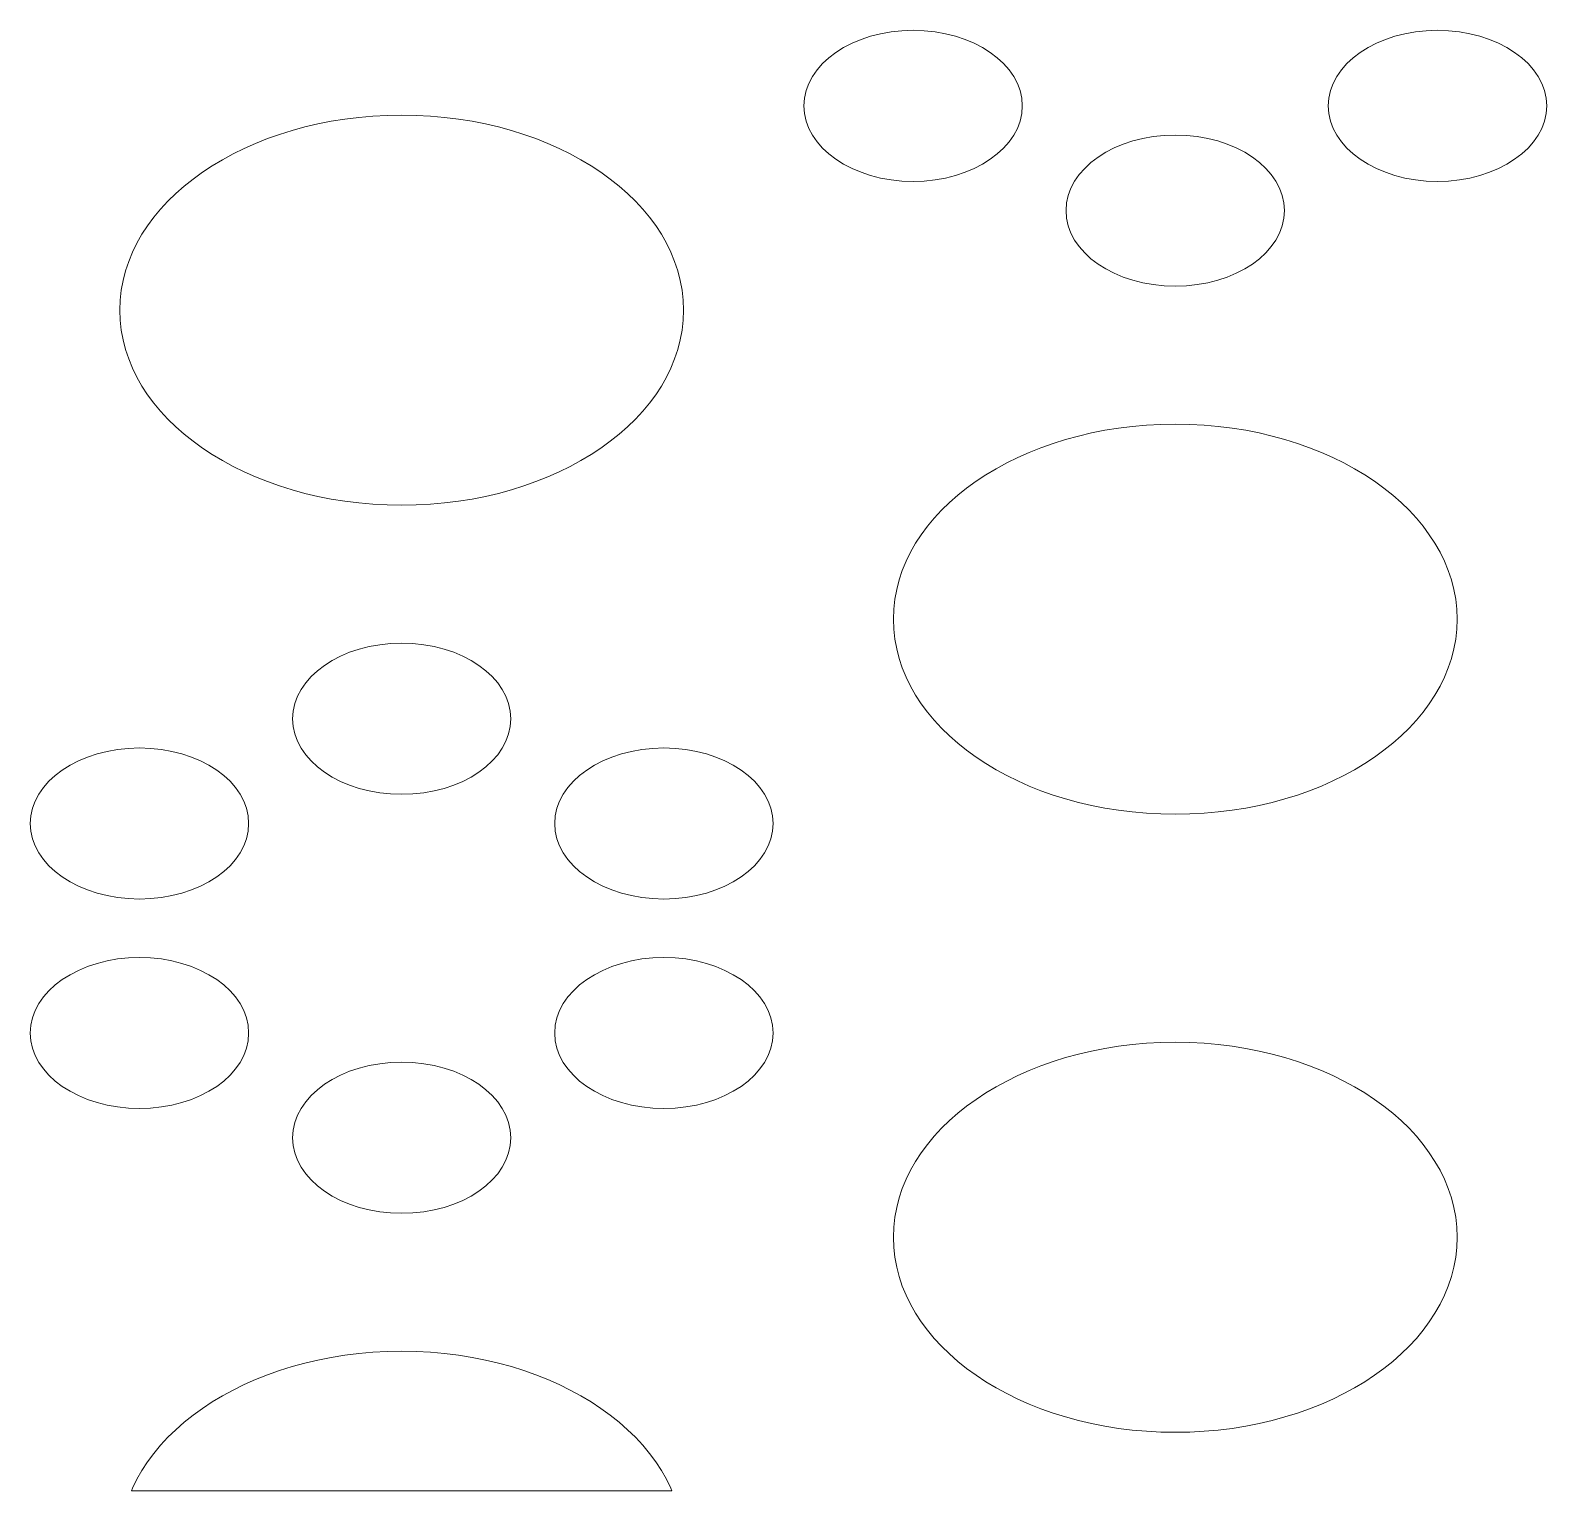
# Model space of a CAD drawing. Header units: millimetres. Extents: x -1200 to 1200, y -590 to 590.
# Drawn here: x -506.5 to -7.4, y -590 to -109.1 of the extents above; entities that cross this region are included whole.
import ezdxf

# ---------------------------------------------------------------- set-up
doc = ezdxf.new("R2010")
doc.units = ezdxf.units.MM
doc.header["$MEASUREMENT"] = 0
doc.layers.add('Layer 1', color=7, linetype='Continuous')

msp = doc.modelspace()

# ---------------------------------------------------------------- linework, layer by layer
at = {"layer": 'Layer 1', "color": 250, "lineweight": 20}
for points, knots in [([(-251.891, -133.9653), (-251.891, -120.2296), (-235.795, -109.0802), (-215.9602, -109.0802), (-196.1178, -109.0802), (-180.0218, -120.2296), (-180.0218, -133.9653), (-180.0218, -147.7008), (-196.1178, -158.8452), (-215.9602, -158.8452), (-235.795, -158.8452), (-251.891, -147.7008), (-251.891, -133.9653)], [0, 0, 0, 0, 0.25, 0.25, 0.25, 0.5, 0.5, 0.5, 0.75, 0.75, 0.75, 1, 1, 1, 1]), ([(-79.2854, -133.9653), (-79.2854, -120.2296), (-63.1893, -109.0802), (-43.3546, -109.0802), (-23.5122, -109.0802), (-7.4008, -120.2296), (-7.4008, -133.9653), (-7.4008, -147.7008), (-23.5122, -158.8452), (-43.3546, -158.8452), (-63.1893, -158.8452), (-79.2854, -147.7008), (-79.2854, -133.9653)], [0, 0, 0, 0, 0.25, 0.25, 0.25, 0.5, 0.5, 0.5, 0.75, 0.75, 0.75, 1, 1, 1, 1]), ([(-477.0828, -201.2391), (-477.0828, -201.2391), (-476.9449, -197.9304), (-476.9449, -197.9304), (-476.9449, -197.9304), (-476.5848, -194.6681), (-476.5848, -194.6681), (-476.5848, -194.6681), (-475.9949, -191.4523), (-475.9949, -191.4523), (-475.9949, -191.4523), (-475.1982, -188.2933), (-475.1982, -188.2933), (-475.1982, -188.2933), (-474.1333, -185.191), (-474.1333, -185.191), (-474.1333, -185.191), (-472.8998, -182.1404), (-472.8998, -182.1404), (-472.8998, -182.1404), (-471.4365, -179.162), (-471.4365, -179.162), (-471.4365, -179.162), (-469.7817, -176.2559), (-469.7817, -176.2559), (-469.7817, -176.2559), (-467.9277, -173.417), (-467.9277, -173.417), (-467.9277, -173.417), (-465.8745, -170.6347), (-465.8745, -170.6347), (-465.8745, -170.6347), (-463.6451, -167.9454), (-463.6451, -167.9454), (-463.6451, -167.9454), (-461.2319, -165.3439), (-461.2319, -165.3439), (-461.2319, -165.3439), (-458.6424, -162.8249), (-458.6424, -162.8249), (-458.6424, -162.8249), (-455.8921, -160.3937), (-455.8921, -160.3937), (-455.8921, -160.3937), (-452.9656, -158.0657), (-452.9656, -158.0657), (-452.9656, -158.0657), (-449.8934, -155.8358), (-449.8934, -155.8358), (-449.8934, -155.8358), (-446.6681, -153.6988), (-446.6681, -153.6988), (-446.6681, -153.6988), (-443.2971, -151.6857), (-443.2971, -151.6857), (-443.2971, -151.6857), (-439.7959, -149.7707), (-439.7959, -149.7707), (-439.7959, -149.7707), (-436.1493, -147.9847), (-436.1493, -147.9847), (-436.1493, -147.9847), (-432.3953, -146.3123), (-432.3953, -146.3123), (-432.3953, -146.3123), (-428.5034, -144.7637), (-428.5034, -144.7637), (-428.5034, -144.7637), (-424.4967, -143.3494), (-424.4967, -143.3494), (-424.4967, -143.3494), (-420.398, -142.059), (-420.398, -142.059), (-420.398, -142.059), (-416.1997, -140.9131), (-416.1997, -140.9131), (-416.1997, -140.9131), (-411.8787, -139.9065), (-411.8787, -139.9065), (-411.8787, -139.9065), (-407.4889, -139.0393), (-407.4889, -139.0393), (-407.4889, -139.0393), (-402.9995, -138.327), (-402.9995, -138.327), (-402.9995, -138.327), (-398.4412, -137.7592), (-398.4412, -137.7592), (-398.4412, -137.7592), (-393.7984, -137.3514), (-393.7984, -137.3514), (-393.7984, -137.3514), (-389.0792, -137.0933), (-389.0792, -137.0933), (-389.0792, -137.0933), (-384.2909, -137.0107), (-384.2909, -137.0107), (-384.2909, -137.0107), (-379.5104, -137.0933), (-379.5104, -137.0933), (-379.5104, -137.0933), (-374.7988, -137.3514), (-374.7988, -137.3514), (-374.7988, -137.3514), (-370.1485, -137.7592), (-370.1485, -137.7592), (-370.1485, -137.7592), (-365.5902, -138.327), (-365.5902, -138.327), (-365.5902, -138.327), (-361.1007, -139.0393), (-361.1007, -139.0393), (-361.1007, -139.0393), (-356.7032, -139.9065), (-356.7032, -139.9065), (-356.7032, -139.9065), (-352.3899, -140.9131), (-352.3899, -140.9131), (-352.3899, -140.9131), (-348.1916, -142.059), (-348.1916, -142.059), (-348.1916, -142.059), (-344.0853, -143.3494), (-344.0853, -143.3494), (-344.0853, -143.3494), (-340.0862, -144.7637), (-340.0862, -144.7637), (-340.0862, -144.7637), (-336.1943, -146.3123), (-336.1943, -146.3123), (-336.1943, -146.3123), (-332.425, -147.9847), (-332.425, -147.9847), (-332.425, -147.9847), (-328.7936, -149.7707), (-328.7936, -149.7707), (-328.7936, -149.7707), (-325.2848, -151.6857), (-325.2848, -151.6857), (-325.2848, -151.6857), (-321.914, -153.6988), (-321.914, -153.6988), (-321.914, -153.6988), (-318.7039, -155.8358), (-318.7039, -155.8358), (-318.7039, -155.8358), (-315.6165, -158.0657), (-315.6165, -158.0657), (-315.6165, -158.0657), (-312.7129, -160.3937), (-312.7129, -160.3937), (-312.7129, -160.3937), (-309.9471, -162.8249), (-309.9471, -162.8249), (-309.9471, -162.8249), (-307.35, -165.3439), (-307.35, -165.3439), (-307.35, -165.3439), (-304.9445, -167.9454), (-304.9445, -167.9454), (-304.9445, -167.9454), (-302.7151, -170.6347), (-302.7151, -170.6347), (-302.7151, -170.6347), (-300.6619, -173.4066), (-300.6619, -173.4066), (-300.6619, -173.4066), (-298.8003, -176.2559), (-298.8003, -176.2559), (-298.8003, -176.2559), (-297.1531, -179.162), (-297.1531, -179.162), (-297.1531, -179.162), (-295.6899, -182.1404), (-295.6899, -182.1404), (-295.6899, -182.1404), (-294.4411, -185.191), (-294.4411, -185.191), (-294.4411, -185.191), (-293.4068, -188.2933), (-293.4068, -188.2933), (-293.4068, -188.2933), (-292.5793, -191.4523), (-292.5793, -191.4523), (-292.5793, -191.4523), (-291.9971, -194.6681), (-291.9971, -194.6681), (-291.9971, -194.6681), (-291.6447, -197.9304), (-291.6447, -197.9304), (-291.6447, -197.9304), (-291.5068, -201.2391), (-291.5068, -201.2391), (-291.5068, -201.2391), (-291.6447, -204.5581), (-291.6447, -204.5581), (-291.6447, -204.5581), (-291.9971, -207.8204), (-291.9971, -207.8204), (-291.9971, -207.8204), (-292.5793, -211.0362), (-292.5793, -211.0362), (-292.5793, -211.0362), (-293.4068, -214.2056), (-293.4068, -214.2056), (-293.4068, -214.2056), (-294.4411, -217.2975), (-294.4411, -217.2975), (-294.4411, -217.2975), (-295.6899, -220.3378), (-295.6899, -220.3378), (-295.6899, -220.3378), (-297.1531, -223.3213), (-297.1531, -223.3213), (-297.1531, -223.3213), (-298.8003, -226.2326), (-298.8003, -226.2326), (-298.8003, -226.2326), (-300.6619, -229.0819), (-300.6619, -229.0819), (-300.6619, -229.0819), (-302.7151, -231.8435), (-302.7151, -231.8435), (-302.7151, -231.8435), (-304.9445, -234.5431), (-304.9445, -234.5431), (-304.9445, -234.5431), (-307.35, -237.1446), (-307.35, -237.1446), (-307.35, -237.1446), (-309.9471, -239.6688), (-309.9471, -239.6688), (-309.9471, -239.6688), (-312.7129, -242.0897), (-312.7129, -242.0897), (-312.7129, -242.0897), (-315.6165, -244.4228), (-315.6165, -244.4228), (-315.6165, -244.4228), (-318.7039, -246.6527), (-318.7039, -246.6527), (-318.7039, -246.6527), (-321.914, -248.7897), (-321.914, -248.7897), (-321.914, -248.7897), (-325.2848, -250.8028), (-325.2848, -250.8028), (-325.2848, -250.8028), (-328.7936, -252.7178), (-328.7936, -252.7178), (-328.7936, -252.7178), (-332.425, -254.5038), (-332.425, -254.5038), (-332.425, -254.5038), (-336.1943, -256.1763), (-336.1943, -256.1763), (-336.1943, -256.1763), (-340.0862, -257.7197), (-340.0862, -257.7197), (-340.0862, -257.7197), (-344.0853, -259.1443), (-344.0853, -259.1443), (-344.0853, -259.1443), (-348.1916, -260.4192), (-348.1916, -260.4192), (-348.1916, -260.4192), (-352.3899, -261.5755), (-352.3899, -261.5755), (-352.3899, -261.5755), (-356.7032, -262.5821), (-356.7032, -262.5821), (-356.7032, -262.5821), (-361.1007, -263.4492), (-361.1007, -263.4492), (-361.1007, -263.4492), (-365.5902, -264.1667), (-365.5902, -264.1667), (-365.5902, -264.1667), (-370.1485, -264.7345), (-370.1485, -264.7345), (-370.1485, -264.7345), (-374.7988, -265.1475), (-374.7988, -265.1475), (-374.7988, -265.1475), (-379.5104, -265.3952), (-379.5104, -265.3952), (-379.5104, -265.3952), (-384.2909, -265.4778), (-384.2909, -265.4778), (-384.2909, -265.4778), (-389.0868, -265.3952), (-389.0868, -265.3952), (-389.0868, -265.3952), (-393.7984, -265.1475), (-393.7984, -265.1475), (-393.7984, -265.1475), (-398.4412, -264.7345), (-398.4412, -264.7345), (-398.4412, -264.7345), (-402.9995, -264.1667), (-402.9995, -264.1667), (-402.9995, -264.1667), (-407.4889, -263.4492), (-407.4889, -263.4492), (-407.4889, -263.4492), (-411.8787, -262.5821), (-411.8787, -262.5821), (-411.8787, -262.5821), (-416.1997, -261.5755), (-416.1997, -261.5755), (-416.1997, -261.5755), (-420.398, -260.4192), (-420.398, -260.4192), (-420.398, -260.4192), (-424.4967, -259.1443), (-424.4967, -259.1443), (-424.4967, -259.1443), (-428.5034, -257.7197), (-428.5034, -257.7197), (-428.5034, -257.7197), (-432.3953, -256.1763), (-432.3953, -256.1763), (-432.3953, -256.1763), (-436.1493, -254.5038), (-436.1493, -254.5038), (-436.1493, -254.5038), (-439.7959, -252.7178), (-439.7959, -252.7178), (-439.7959, -252.7178), (-443.2971, -250.8028), (-443.2971, -250.8028), (-443.2971, -250.8028), (-446.6681, -248.7897), (-446.6681, -248.7897), (-446.6681, -248.7897), (-449.8934, -246.6527), (-449.8934, -246.6527), (-449.8934, -246.6527), (-452.9656, -244.4228), (-452.9656, -244.4228), (-452.9656, -244.4228), (-455.8921, -242.0897), (-455.8921, -242.0897), (-455.8921, -242.0897), (-458.6424, -239.6688), (-458.6424, -239.6688), (-458.6424, -239.6688), (-461.2319, -237.1446), (-461.2319, -237.1446), (-461.2319, -237.1446), (-463.6451, -234.5431), (-463.6451, -234.5431), (-463.6451, -234.5431), (-465.8745, -231.8435), (-465.8745, -231.8435), (-465.8745, -231.8435), (-467.9277, -229.0819), (-467.9277, -229.0819), (-467.9277, -229.0819), (-469.7817, -226.2326), (-469.7817, -226.2326), (-469.7817, -226.2326), (-471.4365, -223.3213), (-471.4365, -223.3213), (-471.4365, -223.3213), (-472.8998, -220.3378), (-472.8998, -220.3378), (-472.8998, -220.3378), (-474.1333, -217.2975), (-474.1333, -217.2975), (-474.1333, -217.2975), (-475.1982, -214.2056), (-475.1982, -214.2056), (-475.1982, -214.2056), (-475.9949, -211.0362), (-475.9949, -211.0362), (-475.9949, -211.0362), (-476.5848, -207.8204), (-476.5848, -207.8204), (-476.5848, -207.8204), (-476.9449, -204.5581), (-476.9449, -204.5581), (-476.9449, -204.5581), (-477.0828, -201.2391), (-477.0828, -201.2391)], [0, 0, 0, 0, 0.0078125, 0.0078125, 0.0078125, 0.015625, 0.015625, 0.015625, 0.0234375, 0.0234375, 0.0234375, 0.03125, 0.03125, 0.03125, 0.0390625, 0.0390625, 0.0390625, 0.046875, 0.046875, 0.046875, 0.0546875, 0.0546875, 0.0546875, 0.0625, 0.0625, 0.0625, 0.0703125, 0.0703125, 0.0703125, 0.078125, 0.078125, 0.078125, 0.0859375, 0.0859375, 0.0859375, 0.09375, 0.09375, 0.09375, 0.1015625, 0.1015625, 0.1015625, 0.109375, 0.109375, 0.109375, 0.1171875, 0.1171875, 0.1171875, 0.125, 0.125, 0.125, 0.1328125, 0.1328125, 0.1328125, 0.140625, 0.140625, 0.140625, 0.1484375, 0.1484375, 0.1484375, 0.15625, 0.15625, 0.15625, 0.1640625, 0.1640625, 0.1640625, 0.171875, 0.171875, 0.171875, 0.1796875, 0.1796875, 0.1796875, 0.1875, 0.1875, 0.1875, 0.1953125, 0.1953125, 0.1953125, 0.203125, 0.203125, 0.203125, 0.2109375, 0.2109375, 0.2109375, 0.21875, 0.21875, 0.21875, 0.2265625, 0.2265625, 0.2265625, 0.234375, 0.234375, 0.234375, 0.2421875, 0.2421875, 0.2421875, 0.25, 0.25, 0.25, 0.2578125, 0.2578125, 0.2578125, 0.265625, 0.265625, 0.265625, 0.2734375, 0.2734375, 0.2734375, 0.28125, 0.28125, 0.28125, 0.2890625, 0.2890625, 0.2890625, 0.296875, 0.296875, 0.296875, 0.3046875, 0.3046875, 0.3046875, 0.3125, 0.3125, 0.3125, 0.3203125, 0.3203125, 0.3203125, 0.328125, 0.328125, 0.328125, 0.3359375, 0.3359375, 0.3359375, 0.34375, 0.34375, 0.34375, 0.3515625, 0.3515625, 0.3515625, 0.359375, 0.359375, 0.359375, 0.3671875, 0.3671875, 0.3671875, 0.375, 0.375, 0.375, 0.3828125, 0.3828125, 0.3828125, 0.390625, 0.390625, 0.390625, 0.3984375, 0.3984375, 0.3984375, 0.40625, 0.40625, 0.40625, 0.4140625, 0.4140625, 0.4140625, 0.421875, 0.421875, 0.421875, 0.4296875, 0.4296875, 0.4296875, 0.4375, 0.4375, 0.4375, 0.4453125, 0.4453125, 0.4453125, 0.453125, 0.453125, 0.453125, 0.4609375, 0.4609375, 0.4609375, 0.46875, 0.46875, 0.46875, 0.4765625, 0.4765625, 0.4765625, 0.484375, 0.484375, 0.484375, 0.4921875, 0.4921875, 0.4921875, 0.5, 0.5, 0.5, 0.5078125, 0.5078125, 0.5078125, 0.515625, 0.515625, 0.515625, 0.5234375, 0.5234375, 0.5234375, 0.53125, 0.53125, 0.53125, 0.5390625, 0.5390625, 0.5390625, 0.546875, 0.546875, 0.546875, 0.5546875, 0.5546875, 0.5546875, 0.5625, 0.5625, 0.5625, 0.5703125, 0.5703125, 0.5703125, 0.578125, 0.578125, 0.578125, 0.5859375, 0.5859375, 0.5859375, 0.59375, 0.59375, 0.59375, 0.6015625, 0.6015625, 0.6015625, 0.609375, 0.609375, 0.609375, 0.6171875, 0.6171875, 0.6171875, 0.625, 0.625, 0.625, 0.6328125, 0.6328125, 0.6328125, 0.640625, 0.640625, 0.640625, 0.6484375, 0.6484375, 0.6484375, 0.65625, 0.65625, 0.65625, 0.6640625, 0.6640625, 0.6640625, 0.671875, 0.671875, 0.671875, 0.6796875, 0.6796875, 0.6796875, 0.6875, 0.6875, 0.6875, 0.6953125, 0.6953125, 0.6953125, 0.703125, 0.703125, 0.703125, 0.7109375, 0.7109375, 0.7109375, 0.71875, 0.71875, 0.71875, 0.7265625, 0.7265625, 0.7265625, 0.734375, 0.734375, 0.734375, 0.7421875, 0.7421875, 0.7421875, 0.75, 0.75, 0.75, 0.7578125, 0.7578125, 0.7578125, 0.765625, 0.765625, 0.765625, 0.7734375, 0.7734375, 0.7734375, 0.78125, 0.78125, 0.78125, 0.7890625, 0.7890625, 0.7890625, 0.796875, 0.796875, 0.796875, 0.8046875, 0.8046875, 0.8046875, 0.8125, 0.8125, 0.8125, 0.8203125, 0.8203125, 0.8203125, 0.828125, 0.828125, 0.828125, 0.8359375, 0.8359375, 0.8359375, 0.84375, 0.84375, 0.84375, 0.8515625, 0.8515625, 0.8515625, 0.859375, 0.859375, 0.859375, 0.8671875, 0.8671875, 0.8671875, 0.875, 0.875, 0.875, 0.8828125, 0.8828125, 0.8828125, 0.890625, 0.890625, 0.890625, 0.8984375, 0.8984375, 0.8984375, 0.90625, 0.90625, 0.90625, 0.9140625, 0.9140625, 0.9140625, 0.921875, 0.921875, 0.921875, 0.9296875, 0.9296875, 0.9296875, 0.9375, 0.9375, 0.9375, 0.9453125, 0.9453125, 0.9453125, 0.953125, 0.953125, 0.953125, 0.9609375, 0.9609375, 0.9609375, 0.96875, 0.96875, 0.96875, 0.9765625, 0.9765625, 0.9765625, 0.984375, 0.984375, 0.984375, 0.9921875, 0.9921875, 0.9921875, 1, 1, 1, 1]), ([(-165.6112, -168.4565), (-165.6112, -154.7209), (-149.4998, -143.5765), (-129.6497, -143.5765), (-109.8151, -143.5765), (-93.7113, -154.7209), (-93.7113, -168.4565), (-93.7113, -182.1972), (-109.8151, -193.3415), (-129.6497, -193.3415), (-149.4998, -193.3415), (-165.6112, -182.1972), (-165.6112, -168.4565)], [0, 0, 0, 0, 0.25, 0.25, 0.25, 0.5, 0.5, 0.5, 0.75, 0.75, 0.75, 1, 1, 1, 1]), ([(-222.434, -303.0248), (-222.434, -303.0248), (-222.3113, -299.7058), (-222.3113, -299.7058), (-222.3113, -299.7058), (-221.9513, -296.4487), (-221.9513, -296.4487), (-221.9513, -296.4487), (-221.3537, -293.2277), (-221.3537, -293.2277), (-221.3537, -293.2277), (-220.5492, -290.0739), (-220.5492, -290.0739), (-220.5492, -290.0739), (-219.5151, -286.9613), (-219.5151, -286.9613), (-219.5151, -286.9613), (-218.2509, -283.921), (-218.2509, -283.921), (-218.2509, -283.921), (-216.7953, -280.9374), (-216.7953, -280.9374), (-216.7953, -280.9374), (-215.1405, -278.0262), (-215.1405, -278.0262), (-215.1405, -278.0262), (-213.2789, -275.1872), (-213.2789, -275.1872), (-213.2789, -275.1872), (-211.241, -272.4153), (-211.241, -272.4153), (-211.241, -272.4153), (-209.0039, -269.726), (-209.0039, -269.726), (-209.0039, -269.726), (-206.5906, -267.1192), (-206.5906, -267.1192), (-206.5906, -267.1192), (-203.9935, -264.5952), (-203.9935, -264.5952), (-203.9935, -264.5952), (-201.2432, -262.1691), (-201.2432, -262.1691), (-201.2432, -262.1691), (-198.3243, -259.836), (-198.3243, -259.836), (-198.3243, -259.836), (-195.2445, -257.606), (-195.2445, -257.606), (-195.2445, -257.606), (-192.0268, -255.4794), (-192.0268, -255.4794), (-192.0268, -255.4794), (-188.656, -253.4611), (-188.656, -253.4611), (-188.656, -253.4611), (-185.1471, -251.5513), (-185.1471, -251.5513), (-185.1471, -251.5513), (-181.5158, -249.755), (-181.5158, -249.755), (-181.5158, -249.755), (-177.7464, -248.0877), (-177.7464, -248.0877), (-177.7464, -248.0877), (-173.8699, -246.5443), (-173.8699, -246.5443), (-173.8699, -246.5443), (-169.8631, -245.1248), (-169.8631, -245.1248), (-169.8631, -245.1248), (-165.7491, -243.8395), (-165.7491, -243.8395), (-165.7491, -243.8395), (-161.5507, -242.6988), (-161.5507, -242.6988), (-161.5507, -242.6988), (-157.2452, -241.6768), (-157.2452, -241.6768), (-157.2452, -241.6768), (-152.8477, -240.8095), (-152.8477, -240.8095), (-152.8477, -240.8095), (-148.366, -240.0972), (-148.366, -240.0972), (-148.366, -240.0972), (-143.7922, -239.5345), (-143.7922, -239.5345), (-143.7922, -239.5345), (-139.1573, -239.132), (-139.1573, -239.132), (-139.1573, -239.132), (-134.438, -238.8842), (-134.438, -238.8842), (-134.438, -238.8842), (-129.6497, -238.8015), (-129.6497, -238.8015), (-129.6497, -238.8015), (-124.8692, -238.8842), (-124.8692, -238.8842), (-124.8692, -238.8842), (-120.1652, -239.132), (-120.1652, -239.132), (-120.1652, -239.132), (-115.4996, -239.5345), (-115.4996, -239.5345), (-115.4996, -239.5345), (-110.9412, -240.0972), (-110.9412, -240.0972), (-110.9412, -240.0972), (-106.4671, -240.8095), (-106.4671, -240.8095), (-106.4671, -240.8095), (-102.0697, -241.6768), (-102.0697, -241.6768), (-102.0697, -241.6768), (-97.7717, -242.6988), (-97.7717, -242.6988), (-97.7717, -242.6988), (-93.5581, -243.8395), (-93.5581, -243.8395), (-93.5581, -243.8395), (-89.444, -245.1248), (-89.444, -245.1248), (-89.444, -245.1248), (-85.4526, -246.5443), (-85.4526, -246.5443), (-85.4526, -246.5443), (-81.5607, -248.0877), (-81.5607, -248.0877), (-81.5607, -248.0877), (-77.7915, -249.755), (-77.7915, -249.755), (-77.7915, -249.755), (-74.1601, -251.5513), (-74.1601, -251.5513), (-74.1601, -251.5513), (-70.6513, -253.4611), (-70.6513, -253.4611), (-70.6513, -253.4611), (-67.2803, -255.4794), (-67.2803, -255.4794), (-67.2803, -255.4794), (-64.0626, -257.606), (-64.0626, -257.606), (-64.0626, -257.606), (-60.9828, -259.836), (-60.9828, -259.836), (-60.9828, -259.836), (-58.0641, -262.1691), (-58.0641, -262.1691), (-58.0641, -262.1691), (-55.2983, -264.5952), (-55.2983, -264.5952), (-55.2983, -264.5952), (-52.7165, -267.1192), (-52.7165, -267.1192), (-52.7165, -267.1192), (-50.2955, -269.726), (-50.2955, -269.726), (-50.2955, -269.726), (-48.0662, -272.4153), (-48.0662, -272.4153), (-48.0662, -272.4153), (-46.0283, -275.1872), (-46.0283, -275.1872), (-46.0283, -275.1872), (-44.1667, -278.0262), (-44.1667, -278.0262), (-44.1667, -278.0262), (-42.5042, -280.9374), (-42.5042, -280.9374), (-42.5042, -280.9374), (-41.0563, -283.921), (-41.0563, -283.921), (-41.0563, -283.921), (-39.7921, -286.9613), (-39.7921, -286.9613), (-39.7921, -286.9613), (-38.7732, -290.0739), (-38.7732, -290.0739), (-38.7732, -290.0739), (-37.9459, -293.2277), (-37.9459, -293.2277), (-37.9459, -293.2277), (-37.3559, -296.4487), (-37.3559, -296.4487), (-37.3559, -296.4487), (-36.9959, -299.7058), (-36.9959, -299.7058), (-36.9959, -299.7058), (-36.8733, -303.0248), (-36.8733, -303.0248), (-36.8733, -303.0248), (-36.9959, -306.3336), (-36.9959, -306.3336), (-36.9959, -306.3336), (-37.3559, -309.5958), (-37.3559, -309.5958), (-37.3559, -309.5958), (-37.9459, -312.8116), (-37.9459, -312.8116), (-37.9459, -312.8116), (-38.7732, -315.9758), (-38.7732, -315.9758), (-38.7732, -315.9758), (-39.7921, -319.0781), (-39.7921, -319.0781), (-39.7921, -319.0781), (-41.0563, -322.1183), (-41.0563, -322.1183), (-41.0563, -322.1183), (-42.5042, -325.1018), (-42.5042, -325.1018), (-42.5042, -325.1018), (-44.1667, -328.0132), (-44.1667, -328.0132), (-44.1667, -328.0132), (-46.0283, -330.8573), (-46.0283, -330.8573), (-46.0283, -330.8573), (-48.0662, -333.6292), (-48.0662, -333.6292), (-48.0662, -333.6292), (-50.2955, -336.3185), (-50.2955, -336.3185), (-50.2955, -336.3185), (-52.7165, -338.92), (-52.7165, -338.92), (-52.7165, -338.92), (-55.2983, -341.4442), (-55.2983, -341.4442), (-55.2983, -341.4442), (-58.0641, -343.8651), (-58.0641, -343.8651), (-58.0641, -343.8651), (-60.9752, -346.2033), (-60.9752, -346.2033), (-60.9752, -346.2033), (-64.0626, -348.4333), (-64.0626, -348.4333), (-64.0626, -348.4333), (-67.2803, -350.5599), (-67.2803, -350.5599), (-67.2803, -350.5599), (-70.6513, -352.5885), (-70.6513, -352.5885), (-70.6513, -352.5885), (-74.1601, -354.4932), (-74.1601, -354.4932), (-74.1601, -354.4932), (-77.7915, -356.2844), (-77.7915, -356.2844), (-77.7915, -356.2844), (-81.5607, -357.9568), (-81.5607, -357.9568), (-81.5607, -357.9568), (-85.4526, -359.5053), (-85.4526, -359.5053), (-85.4526, -359.5053), (-89.444, -360.9249), (-89.444, -360.9249), (-89.444, -360.9249), (-93.5581, -362.205), (-93.5581, -362.205), (-93.5581, -362.205), (-97.7717, -363.3509), (-97.7717, -363.3509), (-97.7717, -363.3509), (-102.0697, -364.3626), (-102.0697, -364.3626), (-102.0697, -364.3626), (-106.4671, -365.2246), (-106.4671, -365.2246), (-106.4671, -365.2246), (-110.9412, -365.9421), (-110.9412, -365.9421), (-110.9412, -365.9421), (-115.4996, -366.5048), (-115.4996, -366.5048), (-115.4996, -366.5048), (-120.1652, -366.9177), (-120.1652, -366.9177), (-120.1652, -366.9177), (-124.8692, -367.1654), (-124.8692, -367.1654), (-124.8692, -367.1654), (-129.6497, -367.2481), (-129.6497, -367.2481), (-129.6497, -367.2481), (-134.438, -367.1654), (-134.438, -367.1654), (-134.438, -367.1654), (-139.1573, -366.9177), (-139.1573, -366.9177), (-139.1573, -366.9177), (-143.7922, -366.5048), (-143.7922, -366.5048), (-143.7922, -366.5048), (-148.366, -365.9421), (-148.366, -365.9421), (-148.366, -365.9421), (-152.8477, -365.2246), (-152.8477, -365.2246), (-152.8477, -365.2246), (-157.2452, -364.3626), (-157.2452, -364.3626), (-157.2452, -364.3626), (-161.5507, -363.3509), (-161.5507, -363.3509), (-161.5507, -363.3509), (-165.7491, -362.205), (-165.7491, -362.205), (-165.7491, -362.205), (-169.8631, -360.9249), (-169.8631, -360.9249), (-169.8631, -360.9249), (-173.8699, -359.5053), (-173.8699, -359.5053), (-173.8699, -359.5053), (-177.7464, -357.9568), (-177.7464, -357.9568), (-177.7464, -357.9568), (-181.5158, -356.2844), (-181.5158, -356.2844), (-181.5158, -356.2844), (-185.1471, -354.4932), (-185.1471, -354.4932), (-185.1471, -354.4932), (-188.656, -352.5885), (-188.656, -352.5885), (-188.656, -352.5885), (-192.0268, -350.5599), (-192.0268, -350.5599), (-192.0268, -350.5599), (-195.2445, -348.4333), (-195.2445, -348.4333), (-195.2445, -348.4333), (-198.3243, -346.2033), (-198.3243, -346.2033), (-198.3243, -346.2033), (-201.2432, -343.8651), (-201.2432, -343.8651), (-201.2432, -343.8651), (-203.9935, -341.4442), (-203.9935, -341.4442), (-203.9935, -341.4442), (-206.5906, -338.92), (-206.5906, -338.92), (-206.5906, -338.92), (-209.0039, -336.3185), (-209.0039, -336.3185), (-209.0039, -336.3185), (-211.241, -333.6292), (-211.241, -333.6292), (-211.241, -333.6292), (-213.2789, -330.8573), (-213.2789, -330.8573), (-213.2789, -330.8573), (-215.1405, -328.0132), (-215.1405, -328.0132), (-215.1405, -328.0132), (-216.7953, -325.1018), (-216.7953, -325.1018), (-216.7953, -325.1018), (-218.2509, -322.1235), (-218.2509, -322.1235), (-218.2509, -322.1235), (-219.5151, -319.0781), (-219.5151, -319.0781), (-219.5151, -319.0781), (-220.5492, -315.9758), (-220.5492, -315.9758), (-220.5492, -315.9758), (-221.3537, -312.8116), (-221.3537, -312.8116), (-221.3537, -312.8116), (-221.9513, -309.5958), (-221.9513, -309.5958), (-221.9513, -309.5958), (-222.3113, -306.3336), (-222.3113, -306.3336), (-222.3113, -306.3336), (-222.434, -303.0248), (-222.434, -303.0248)], [0, 0, 0, 0, 0.0078125, 0.0078125, 0.0078125, 0.015625, 0.015625, 0.015625, 0.0234375, 0.0234375, 0.0234375, 0.03125, 0.03125, 0.03125, 0.0390625, 0.0390625, 0.0390625, 0.046875, 0.046875, 0.046875, 0.0546875, 0.0546875, 0.0546875, 0.0625, 0.0625, 0.0625, 0.0703125, 0.0703125, 0.0703125, 0.078125, 0.078125, 0.078125, 0.0859375, 0.0859375, 0.0859375, 0.09375, 0.09375, 0.09375, 0.1015625, 0.1015625, 0.1015625, 0.109375, 0.109375, 0.109375, 0.1171875, 0.1171875, 0.1171875, 0.125, 0.125, 0.125, 0.1328125, 0.1328125, 0.1328125, 0.140625, 0.140625, 0.140625, 0.1484375, 0.1484375, 0.1484375, 0.15625, 0.15625, 0.15625, 0.1640625, 0.1640625, 0.1640625, 0.171875, 0.171875, 0.171875, 0.1796875, 0.1796875, 0.1796875, 0.1875, 0.1875, 0.1875, 0.1953125, 0.1953125, 0.1953125, 0.203125, 0.203125, 0.203125, 0.2109375, 0.2109375, 0.2109375, 0.21875, 0.21875, 0.21875, 0.2265625, 0.2265625, 0.2265625, 0.234375, 0.234375, 0.234375, 0.2421875, 0.2421875, 0.2421875, 0.25, 0.25, 0.25, 0.2578125, 0.2578125, 0.2578125, 0.265625, 0.265625, 0.265625, 0.2734375, 0.2734375, 0.2734375, 0.28125, 0.28125, 0.28125, 0.2890625, 0.2890625, 0.2890625, 0.296875, 0.296875, 0.296875, 0.3046875, 0.3046875, 0.3046875, 0.3125, 0.3125, 0.3125, 0.3203125, 0.3203125, 0.3203125, 0.328125, 0.328125, 0.328125, 0.3359375, 0.3359375, 0.3359375, 0.34375, 0.34375, 0.34375, 0.3515625, 0.3515625, 0.3515625, 0.359375, 0.359375, 0.359375, 0.3671875, 0.3671875, 0.3671875, 0.375, 0.375, 0.375, 0.3828125, 0.3828125, 0.3828125, 0.390625, 0.390625, 0.390625, 0.3984375, 0.3984375, 0.3984375, 0.40625, 0.40625, 0.40625, 0.4140625, 0.4140625, 0.4140625, 0.421875, 0.421875, 0.421875, 0.4296875, 0.4296875, 0.4296875, 0.4375, 0.4375, 0.4375, 0.4453125, 0.4453125, 0.4453125, 0.453125, 0.453125, 0.453125, 0.4609375, 0.4609375, 0.4609375, 0.46875, 0.46875, 0.46875, 0.4765625, 0.4765625, 0.4765625, 0.484375, 0.484375, 0.484375, 0.4921875, 0.4921875, 0.4921875, 0.5, 0.5, 0.5, 0.5078125, 0.5078125, 0.5078125, 0.515625, 0.515625, 0.515625, 0.5234375, 0.5234375, 0.5234375, 0.53125, 0.53125, 0.53125, 0.5390625, 0.5390625, 0.5390625, 0.546875, 0.546875, 0.546875, 0.5546875, 0.5546875, 0.5546875, 0.5625, 0.5625, 0.5625, 0.5703125, 0.5703125, 0.5703125, 0.578125, 0.578125, 0.578125, 0.5859375, 0.5859375, 0.5859375, 0.59375, 0.59375, 0.59375, 0.6015625, 0.6015625, 0.6015625, 0.609375, 0.609375, 0.609375, 0.6171875, 0.6171875, 0.6171875, 0.625, 0.625, 0.625, 0.6328125, 0.6328125, 0.6328125, 0.640625, 0.640625, 0.640625, 0.6484375, 0.6484375, 0.6484375, 0.65625, 0.65625, 0.65625, 0.6640625, 0.6640625, 0.6640625, 0.671875, 0.671875, 0.671875, 0.6796875, 0.6796875, 0.6796875, 0.6875, 0.6875, 0.6875, 0.6953125, 0.6953125, 0.6953125, 0.703125, 0.703125, 0.703125, 0.7109375, 0.7109375, 0.7109375, 0.71875, 0.71875, 0.71875, 0.7265625, 0.7265625, 0.7265625, 0.734375, 0.734375, 0.734375, 0.7421875, 0.7421875, 0.7421875, 0.75, 0.75, 0.75, 0.7578125, 0.7578125, 0.7578125, 0.765625, 0.765625, 0.765625, 0.7734375, 0.7734375, 0.7734375, 0.78125, 0.78125, 0.78125, 0.7890625, 0.7890625, 0.7890625, 0.796875, 0.796875, 0.796875, 0.8046875, 0.8046875, 0.8046875, 0.8125, 0.8125, 0.8125, 0.8203125, 0.8203125, 0.8203125, 0.828125, 0.828125, 0.828125, 0.8359375, 0.8359375, 0.8359375, 0.84375, 0.84375, 0.84375, 0.8515625, 0.8515625, 0.8515625, 0.859375, 0.859375, 0.859375, 0.8671875, 0.8671875, 0.8671875, 0.875, 0.875, 0.875, 0.8828125, 0.8828125, 0.8828125, 0.890625, 0.890625, 0.890625, 0.8984375, 0.8984375, 0.8984375, 0.90625, 0.90625, 0.90625, 0.9140625, 0.9140625, 0.9140625, 0.921875, 0.921875, 0.921875, 0.9296875, 0.9296875, 0.9296875, 0.9375, 0.9375, 0.9375, 0.9453125, 0.9453125, 0.9453125, 0.953125, 0.953125, 0.953125, 0.9609375, 0.9609375, 0.9609375, 0.96875, 0.96875, 0.96875, 0.9765625, 0.9765625, 0.9765625, 0.984375, 0.984375, 0.984375, 0.9921875, 0.9921875, 0.9921875, 1, 1, 1, 1]), ([(-420.2294, -335.8075), (-420.2294, -322.0667), (-404.1487, -310.9276), (-384.2909, -310.9276), (-364.4563, -310.9276), (-348.3601, -322.0667), (-348.3601, -335.8075), (-348.3601, -349.543), (-364.4563, -360.6926), (-384.2909, -360.6926), (-404.1487, -360.6926), (-420.2294, -349.543), (-420.2294, -335.8075)], [0, 0, 0, 0, 0.25, 0.25, 0.25, 0.5, 0.5, 0.5, 0.75, 0.75, 0.75, 1, 1, 1, 1]), ([(-506.5322, -370.3038), (-506.5322, -356.5683), (-490.4438, -345.4239), (-470.5938, -345.4239), (-450.7591, -345.4239), (-434.663, -356.5683), (-434.663, -370.3038), (-434.663, -384.0395), (-450.7591, -395.1838), (-470.5938, -395.1838), (-490.4438, -395.1838), (-506.5322, -384.0395), (-506.5322, -370.3038)], [0, 0, 0, 0, 0.25, 0.25, 0.25, 0.5, 0.5, 0.5, 0.75, 0.75, 0.75, 1, 1, 1, 1]), ([(-333.919, -370.3038), (-333.919, -356.5683), (-317.8228, -345.4239), (-297.9882, -345.4239), (-278.1458, -345.4239), (-262.0497, -356.5683), (-262.0497, -370.3038), (-262.0497, -384.0395), (-278.1458, -395.1838), (-297.9882, -395.1838), (-317.8228, -395.1838), (-333.919, -384.0395), (-333.919, -370.3038)], [0, 0, 0, 0, 0.25, 0.25, 0.25, 0.5, 0.5, 0.5, 0.75, 0.75, 0.75, 1, 1, 1, 1]), ([(-506.5322, -439.3018), (-506.5322, -425.5559), (-490.4438, -414.4166), (-470.5938, -414.4166), (-450.7591, -414.4166), (-434.663, -425.5559), (-434.663, -439.3018), (-434.663, -453.027), (-450.7591, -464.1714), (-470.5938, -464.1714), (-490.4438, -464.1714), (-506.5322, -453.027), (-506.5322, -439.3018)], [0, 0, 0, 0, 0.25, 0.25, 0.25, 0.5, 0.5, 0.5, 0.75, 0.75, 0.75, 1, 1, 1, 1]), ([(-333.919, -439.3018), (-333.919, -425.5559), (-317.8228, -414.4166), (-297.9882, -414.4166), (-278.1458, -414.4166), (-262.0497, -425.5559), (-262.0497, -439.3018), (-262.0497, -453.027), (-278.1458, -464.1714), (-297.9882, -464.1714), (-317.8228, -464.1714), (-333.919, -453.027), (-333.919, -439.3018)], [0, 0, 0, 0, 0.25, 0.25, 0.25, 0.5, 0.5, 0.5, 0.75, 0.75, 0.75, 1, 1, 1, 1]), ([(-222.434, -506.5756), (-222.434, -506.5756), (-222.3113, -503.2669), (-222.3113, -503.2669), (-222.3113, -503.2669), (-221.9513, -499.9994), (-221.9513, -499.9994), (-221.9513, -499.9994), (-221.3537, -496.7837), (-221.3537, -496.7837), (-221.3537, -496.7837), (-220.5492, -493.6195), (-220.5492, -493.6195), (-220.5492, -493.6195), (-219.5151, -490.5172), (-219.5151, -490.5172), (-219.5151, -490.5172), (-218.2509, -487.4717), (-218.2509, -487.4717), (-218.2509, -487.4717), (-216.7953, -484.4986), (-216.7953, -484.4986), (-216.7953, -484.4986), (-215.1405, -481.5821), (-215.1405, -481.5821), (-215.1405, -481.5821), (-213.2789, -478.738), (-213.2789, -478.738), (-213.2789, -478.738), (-211.241, -475.9712), (-211.241, -475.9712), (-211.241, -475.9712), (-209.0039, -473.2768), (-209.0039, -473.2768), (-209.0039, -473.2768), (-206.5906, -470.6752), (-206.5906, -470.6752), (-206.5906, -470.6752), (-203.9935, -468.1563), (-203.9935, -468.1563), (-203.9935, -468.1563), (-201.2432, -465.7303), (-201.2432, -465.7303), (-201.2432, -465.7303), (-198.3243, -463.3919), (-198.3243, -463.3919), (-198.3243, -463.3919), (-195.2445, -461.162), (-195.2445, -461.162), (-195.2445, -461.162), (-192.0268, -459.0302), (-192.0268, -459.0302), (-192.0268, -459.0302), (-188.656, -457.0068), (-188.656, -457.0068), (-188.656, -457.0068), (-185.1471, -455.1072), (-185.1471, -455.1072), (-185.1471, -455.1072), (-181.5158, -453.3161), (-181.5158, -453.3161), (-181.5158, -453.3161), (-177.7464, -451.6488), (-177.7464, -451.6488), (-177.7464, -451.6488), (-173.8699, -450.0899), (-173.8699, -450.0899), (-173.8699, -450.0899), (-169.8631, -448.6808), (-169.8631, -448.6808), (-169.8631, -448.6808), (-165.7491, -447.3903), (-165.7491, -447.3903), (-165.7491, -447.3903), (-161.5507, -446.2444), (-161.5507, -446.2444), (-161.5507, -446.2444), (-157.2452, -445.2327), (-157.2452, -445.2327), (-157.2452, -445.2327), (-152.8477, -444.3707), (-152.8477, -444.3707), (-152.8477, -444.3707), (-148.366, -443.6583), (-148.366, -443.6583), (-148.366, -443.6583), (-143.7922, -443.0854), (-143.7922, -443.0854), (-143.7922, -443.0854), (-139.1573, -442.6776), (-139.1573, -442.6776), (-139.1573, -442.6776), (-134.438, -442.4298), (-134.438, -442.4298), (-134.438, -442.4298), (-129.6497, -442.3473), (-129.6497, -442.3473), (-129.6497, -442.3473), (-124.8692, -442.4298), (-124.8692, -442.4298), (-124.8692, -442.4298), (-120.1652, -442.6776), (-120.1652, -442.6776), (-120.1652, -442.6776), (-115.4996, -443.0854), (-115.4996, -443.0854), (-115.4996, -443.0854), (-110.9412, -443.6583), (-110.9412, -443.6583), (-110.9412, -443.6583), (-106.4671, -444.3707), (-106.4671, -444.3707), (-106.4671, -444.3707), (-102.0697, -445.2327), (-102.0697, -445.2327), (-102.0697, -445.2327), (-97.7717, -446.2444), (-97.7717, -446.2444), (-97.7717, -446.2444), (-93.5581, -447.3903), (-93.5581, -447.3903), (-93.5581, -447.3903), (-89.444, -448.6808), (-89.444, -448.6808), (-89.444, -448.6808), (-85.4526, -450.0899), (-85.4526, -450.0899), (-85.4526, -450.0899), (-81.5607, -451.6488), (-81.5607, -451.6488), (-81.5607, -451.6488), (-77.7915, -453.3161), (-77.7915, -453.3161), (-77.7915, -453.3161), (-74.1601, -455.1072), (-74.1601, -455.1072), (-74.1601, -455.1072), (-70.6513, -457.0068), (-70.6513, -457.0068), (-70.6513, -457.0068), (-67.2803, -459.0302), (-67.2803, -459.0302), (-67.2803, -459.0302), (-64.0626, -461.162), (-64.0626, -461.162), (-64.0626, -461.162), (-60.9828, -463.4023), (-60.9828, -463.4023), (-60.9828, -463.4023), (-58.0641, -465.7303), (-58.0641, -465.7303), (-58.0641, -465.7303), (-55.2983, -468.1563), (-55.2983, -468.1563), (-55.2983, -468.1563), (-52.7165, -470.6752), (-52.7165, -470.6752), (-52.7165, -470.6752), (-50.2955, -473.2768), (-50.2955, -473.2768), (-50.2955, -473.2768), (-48.0662, -475.9712), (-48.0662, -475.9712), (-48.0662, -475.9712), (-46.0283, -478.738), (-46.0283, -478.738), (-46.0283, -478.738), (-44.1667, -481.5821), (-44.1667, -481.5821), (-44.1667, -481.5821), (-42.5042, -484.4986), (-42.5042, -484.4986), (-42.5042, -484.4986), (-41.0563, -487.4717), (-41.0563, -487.4717), (-41.0563, -487.4717), (-39.7921, -490.5172), (-39.7921, -490.5172), (-39.7921, -490.5172), (-38.7732, -493.6195), (-38.7732, -493.6195), (-38.7732, -493.6195), (-37.9459, -496.7837), (-37.9459, -496.7837), (-37.9459, -496.7837), (-37.3559, -499.9994), (-37.3559, -499.9994), (-37.3559, -499.9994), (-36.9959, -503.2669), (-36.9959, -503.2669), (-36.9959, -503.2669), (-36.8733, -506.5756), (-36.8733, -506.5756), (-36.8733, -506.5756), (-36.9959, -509.8895), (-36.9959, -509.8895), (-36.9959, -509.8895), (-37.3559, -513.1466), (-37.3559, -513.1466), (-37.3559, -513.1466), (-37.9459, -516.3675), (-37.9459, -516.3675), (-37.9459, -516.3675), (-38.7732, -519.5266), (-38.7732, -519.5266), (-38.7732, -519.5266), (-39.7921, -522.6341), (-39.7921, -522.6341), (-39.7921, -522.6341), (-41.0563, -525.6743), (-41.0563, -525.6743), (-41.0563, -525.6743), (-42.5042, -528.6476), (-42.5042, -528.6476), (-42.5042, -528.6476), (-44.1667, -531.5691), (-44.1667, -531.5691), (-44.1667, -531.5691), (-46.0283, -534.4081), (-46.0283, -534.4081), (-46.0283, -534.4081), (-48.0662, -537.18), (-48.0662, -537.18), (-48.0662, -537.18), (-50.2955, -539.8693), (-50.2955, -539.8693), (-50.2955, -539.8693), (-52.7165, -542.476), (-52.7165, -542.476), (-52.7165, -542.476), (-55.2983, -544.9898), (-55.2983, -544.9898), (-55.2983, -544.9898), (-58.0641, -547.4262), (-58.0641, -547.4262), (-58.0641, -547.4262), (-60.9752, -549.7542), (-60.9752, -549.7542), (-60.9752, -549.7542), (-64.0626, -551.9841), (-64.0626, -551.9841), (-64.0626, -551.9841), (-67.2803, -554.1262), (-67.2803, -554.1262), (-67.2803, -554.1262), (-70.6513, -556.1341), (-70.6513, -556.1341), (-70.6513, -556.1341), (-74.1601, -558.0441), (-74.1601, -558.0441), (-74.1601, -558.0441), (-77.7915, -559.8404), (-77.7915, -559.8404), (-77.7915, -559.8404), (-81.5607, -561.5076), (-81.5607, -561.5076), (-81.5607, -561.5076), (-85.4526, -563.051), (-85.4526, -563.051), (-85.4526, -563.051), (-89.444, -564.4705), (-89.444, -564.4705), (-89.444, -564.4705), (-93.5581, -565.7558), (-93.5581, -565.7558), (-93.5581, -565.7558), (-97.7717, -566.9069), (-97.7717, -566.9069), (-97.7717, -566.9069), (-102.0697, -567.9134), (-102.0697, -567.9134), (-102.0697, -567.9134), (-106.4671, -568.7857), (-106.4671, -568.7857), (-106.4671, -568.7857), (-110.9412, -569.4981), (-110.9412, -569.4981), (-110.9412, -569.4981), (-115.4996, -570.0556), (-115.4996, -570.0556), (-115.4996, -570.0556), (-120.1652, -570.4685), (-120.1652, -570.4685), (-120.1652, -570.4685), (-124.8692, -570.7163), (-124.8692, -570.7163), (-124.8692, -570.7163), (-129.6497, -570.7989), (-129.6497, -570.7989), (-129.6497, -570.7989), (-134.438, -570.7163), (-134.438, -570.7163), (-134.438, -570.7163), (-139.1573, -570.4685), (-139.1573, -570.4685), (-139.1573, -570.4685), (-143.7922, -570.0556), (-143.7922, -570.0556), (-143.7922, -570.0556), (-148.366, -569.4981), (-148.366, -569.4981), (-148.366, -569.4981), (-152.8477, -568.7857), (-152.8477, -568.7857), (-152.8477, -568.7857), (-157.2452, -567.9134), (-157.2452, -567.9134), (-157.2452, -567.9134), (-161.5507, -566.9069), (-161.5507, -566.9069), (-161.5507, -566.9069), (-165.7491, -565.7558), (-165.7491, -565.7558), (-165.7491, -565.7558), (-169.8631, -564.4705), (-169.8631, -564.4705), (-169.8631, -564.4705), (-173.8699, -563.051), (-173.8699, -563.051), (-173.8699, -563.051), (-177.7464, -561.5076), (-177.7464, -561.5076), (-177.7464, -561.5076), (-181.5158, -559.8404), (-181.5158, -559.8404), (-181.5158, -559.8404), (-185.1471, -558.0441), (-185.1471, -558.0441), (-185.1471, -558.0441), (-188.656, -556.1341), (-188.656, -556.1341), (-188.656, -556.1341), (-192.0268, -554.1262), (-192.0268, -554.1262), (-192.0268, -554.1262), (-195.2445, -551.9841), (-195.2445, -551.9841), (-195.2445, -551.9841), (-198.3243, -549.7542), (-198.3243, -549.7542), (-198.3243, -549.7542), (-201.2432, -547.4262), (-201.2432, -547.4262), (-201.2432, -547.4262), (-203.9935, -544.9898), (-203.9935, -544.9898), (-203.9935, -544.9898), (-206.5906, -542.476), (-206.5906, -542.476), (-206.5906, -542.476), (-209.0039, -539.8693), (-209.0039, -539.8693), (-209.0039, -539.8693), (-211.241, -537.18), (-211.241, -537.18), (-211.241, -537.18), (-213.2789, -534.4081), (-213.2789, -534.4081), (-213.2789, -534.4081), (-215.1405, -531.5691), (-215.1405, -531.5691), (-215.1405, -531.5691), (-216.7953, -528.6476), (-216.7953, -528.6476), (-216.7953, -528.6476), (-218.2509, -525.6743), (-218.2509, -525.6743), (-218.2509, -525.6743), (-219.5151, -522.6341), (-219.5151, -522.6341), (-219.5151, -522.6341), (-220.5492, -519.5266), (-220.5492, -519.5266), (-220.5492, -519.5266), (-221.3537, -516.3675), (-221.3537, -516.3675), (-221.3537, -516.3675), (-221.9513, -513.1466), (-221.9513, -513.1466), (-221.9513, -513.1466), (-222.3113, -509.8895), (-222.3113, -509.8895), (-222.3113, -509.8895), (-222.434, -506.5756), (-222.434, -506.5756)], [0, 0, 0, 0, 0.0078125, 0.0078125, 0.0078125, 0.015625, 0.015625, 0.015625, 0.0234375, 0.0234375, 0.0234375, 0.03125, 0.03125, 0.03125, 0.0390625, 0.0390625, 0.0390625, 0.046875, 0.046875, 0.046875, 0.0546875, 0.0546875, 0.0546875, 0.0625, 0.0625, 0.0625, 0.0703125, 0.0703125, 0.0703125, 0.078125, 0.078125, 0.078125, 0.0859375, 0.0859375, 0.0859375, 0.09375, 0.09375, 0.09375, 0.1015625, 0.1015625, 0.1015625, 0.109375, 0.109375, 0.109375, 0.1171875, 0.1171875, 0.1171875, 0.125, 0.125, 0.125, 0.1328125, 0.1328125, 0.1328125, 0.140625, 0.140625, 0.140625, 0.1484375, 0.1484375, 0.1484375, 0.15625, 0.15625, 0.15625, 0.1640625, 0.1640625, 0.1640625, 0.171875, 0.171875, 0.171875, 0.1796875, 0.1796875, 0.1796875, 0.1875, 0.1875, 0.1875, 0.1953125, 0.1953125, 0.1953125, 0.203125, 0.203125, 0.203125, 0.2109375, 0.2109375, 0.2109375, 0.21875, 0.21875, 0.21875, 0.2265625, 0.2265625, 0.2265625, 0.234375, 0.234375, 0.234375, 0.2421875, 0.2421875, 0.2421875, 0.25, 0.25, 0.25, 0.2578125, 0.2578125, 0.2578125, 0.265625, 0.265625, 0.265625, 0.2734375, 0.2734375, 0.2734375, 0.28125, 0.28125, 0.28125, 0.2890625, 0.2890625, 0.2890625, 0.296875, 0.296875, 0.296875, 0.3046875, 0.3046875, 0.3046875, 0.3125, 0.3125, 0.3125, 0.3203125, 0.3203125, 0.3203125, 0.328125, 0.328125, 0.328125, 0.3359375, 0.3359375, 0.3359375, 0.34375, 0.34375, 0.34375, 0.3515625, 0.3515625, 0.3515625, 0.359375, 0.359375, 0.359375, 0.3671875, 0.3671875, 0.3671875, 0.375, 0.375, 0.375, 0.3828125, 0.3828125, 0.3828125, 0.390625, 0.390625, 0.390625, 0.3984375, 0.3984375, 0.3984375, 0.40625, 0.40625, 0.40625, 0.4140625, 0.4140625, 0.4140625, 0.421875, 0.421875, 0.421875, 0.4296875, 0.4296875, 0.4296875, 0.4375, 0.4375, 0.4375, 0.4453125, 0.4453125, 0.4453125, 0.453125, 0.453125, 0.453125, 0.4609375, 0.4609375, 0.4609375, 0.46875, 0.46875, 0.46875, 0.4765625, 0.4765625, 0.4765625, 0.484375, 0.484375, 0.484375, 0.4921875, 0.4921875, 0.4921875, 0.5, 0.5, 0.5, 0.5078125, 0.5078125, 0.5078125, 0.515625, 0.515625, 0.515625, 0.5234375, 0.5234375, 0.5234375, 0.53125, 0.53125, 0.53125, 0.5390625, 0.5390625, 0.5390625, 0.546875, 0.546875, 0.546875, 0.5546875, 0.5546875, 0.5546875, 0.5625, 0.5625, 0.5625, 0.5703125, 0.5703125, 0.5703125, 0.578125, 0.578125, 0.578125, 0.5859375, 0.5859375, 0.5859375, 0.59375, 0.59375, 0.59375, 0.6015625, 0.6015625, 0.6015625, 0.609375, 0.609375, 0.609375, 0.6171875, 0.6171875, 0.6171875, 0.625, 0.625, 0.625, 0.6328125, 0.6328125, 0.6328125, 0.640625, 0.640625, 0.640625, 0.6484375, 0.6484375, 0.6484375, 0.65625, 0.65625, 0.65625, 0.6640625, 0.6640625, 0.6640625, 0.671875, 0.671875, 0.671875, 0.6796875, 0.6796875, 0.6796875, 0.6875, 0.6875, 0.6875, 0.6953125, 0.6953125, 0.6953125, 0.703125, 0.703125, 0.703125, 0.7109375, 0.7109375, 0.7109375, 0.71875, 0.71875, 0.71875, 0.7265625, 0.7265625, 0.7265625, 0.734375, 0.734375, 0.734375, 0.7421875, 0.7421875, 0.7421875, 0.75, 0.75, 0.75, 0.7578125, 0.7578125, 0.7578125, 0.765625, 0.765625, 0.765625, 0.7734375, 0.7734375, 0.7734375, 0.78125, 0.78125, 0.78125, 0.7890625, 0.7890625, 0.7890625, 0.796875, 0.796875, 0.796875, 0.8046875, 0.8046875, 0.8046875, 0.8125, 0.8125, 0.8125, 0.8203125, 0.8203125, 0.8203125, 0.828125, 0.828125, 0.828125, 0.8359375, 0.8359375, 0.8359375, 0.84375, 0.84375, 0.84375, 0.8515625, 0.8515625, 0.8515625, 0.859375, 0.859375, 0.859375, 0.8671875, 0.8671875, 0.8671875, 0.875, 0.875, 0.875, 0.8828125, 0.8828125, 0.8828125, 0.890625, 0.890625, 0.890625, 0.8984375, 0.8984375, 0.8984375, 0.90625, 0.90625, 0.90625, 0.9140625, 0.9140625, 0.9140625, 0.921875, 0.921875, 0.921875, 0.9296875, 0.9296875, 0.9296875, 0.9375, 0.9375, 0.9375, 0.9453125, 0.9453125, 0.9453125, 0.953125, 0.953125, 0.953125, 0.9609375, 0.9609375, 0.9609375, 0.96875, 0.96875, 0.96875, 0.9765625, 0.9765625, 0.9765625, 0.984375, 0.984375, 0.984375, 0.9921875, 0.9921875, 0.9921875, 1, 1, 1, 1]), ([(-420.2294, -473.7878), (-420.2294, -460.0522), (-404.1487, -448.9079), (-384.2909, -448.9079), (-364.4563, -448.9079), (-348.3601, -460.0522), (-348.3601, -473.7878), (-348.3601, -487.5285), (-364.4563, -498.6677), (-384.2909, -498.6677), (-404.1487, -498.6677), (-420.2294, -487.5285), (-420.2294, -473.7878)], [0, 0, 0, 0, 0.25, 0.25, 0.25, 0.5, 0.5, 0.5, 0.75, 0.75, 0.75, 1, 1, 1, 1]), ([(-295.3681, -590.0266), (-295.3681, -590.0266), (-473.2139, -590.0266), (-473.2139, -590.0266), (-473.2139, -590.0266), (-472.8998, -589.2472), (-472.8998, -589.2472), (-472.8998, -589.2472), (-471.4365, -586.2688), (-471.4365, -586.2688), (-471.4365, -586.2688), (-469.7817, -583.3627), (-469.7817, -583.3627), (-469.7817, -583.3627), (-467.9277, -580.5134), (-467.9277, -580.5134), (-467.9277, -580.5134), (-465.8745, -577.7415), (-465.8745, -577.7415), (-465.8745, -577.7415), (-463.6451, -575.0574), (-463.6451, -575.0574), (-463.6451, -575.0574), (-461.2319, -572.4507), (-461.2319, -572.4507), (-461.2319, -572.4507), (-458.6424, -569.9317), (-458.6424, -569.9317), (-458.6424, -569.9317), (-455.8921, -567.5005), (-455.8921, -567.5005), (-455.8921, -567.5005), (-452.9656, -565.1725), (-452.9656, -565.1725), (-452.9656, -565.1725), (-449.8934, -562.9426), (-449.8934, -562.9426), (-449.8934, -562.9426), (-446.6681, -560.8056), (-446.6681, -560.8056), (-446.6681, -560.8056), (-443.2971, -558.7873), (-443.2971, -558.7873), (-443.2971, -558.7873), (-439.7959, -556.8826), (-439.7959, -556.8826), (-439.7959, -556.8826), (-436.1493, -555.0863), (-436.1493, -555.0863), (-436.1493, -555.0863), (-432.3953, -553.4087), (-432.3953, -553.4087), (-432.3953, -553.4087), (-428.5034, -551.8705), (-428.5034, -551.8705), (-428.5034, -551.8705), (-424.4967, -550.4613), (-424.4967, -550.4613), (-424.4967, -550.4613), (-420.398, -549.1657), (-420.398, -549.1657), (-420.398, -549.1657), (-416.1997, -548.0198), (-416.1997, -548.0198), (-416.1997, -548.0198), (-411.8787, -547.0132), (-411.8787, -547.0132), (-411.8787, -547.0132), (-407.4889, -546.1461), (-407.4889, -546.1461), (-407.4889, -546.1461), (-402.9995, -545.4286), (-402.9995, -545.4286), (-402.9995, -545.4286), (-398.4412, -544.8659), (-398.4412, -544.8659), (-398.4412, -544.8659), (-393.7984, -544.4582), (-393.7984, -544.4582), (-393.7984, -544.4582), (-389.0792, -544.2053), (-389.0792, -544.2053), (-389.0792, -544.2053), (-384.2909, -544.1226), (-384.2909, -544.1226), (-384.2909, -544.1226), (-379.5104, -544.2053), (-379.5104, -544.2053), (-379.5104, -544.2053), (-374.7988, -544.4582), (-374.7988, -544.4582), (-374.7988, -544.4582), (-370.1485, -544.8659), (-370.1485, -544.8659), (-370.1485, -544.8659), (-365.5902, -545.4286), (-365.5902, -545.4286), (-365.5902, -545.4286), (-361.1007, -546.1461), (-361.1007, -546.1461), (-361.1007, -546.1461), (-356.7032, -547.0132), (-356.7032, -547.0132), (-356.7032, -547.0132), (-352.3899, -548.0198), (-352.3899, -548.0198), (-352.3899, -548.0198), (-348.1916, -549.1657), (-348.1916, -549.1657), (-348.1916, -549.1657), (-344.0853, -550.4613), (-344.0853, -550.4613), (-344.0853, -550.4613), (-340.0862, -551.8705), (-340.0862, -551.8705), (-340.0862, -551.8705), (-336.1943, -553.4087), (-336.1943, -553.4087), (-336.1943, -553.4087), (-332.425, -555.0863), (-332.425, -555.0863), (-332.425, -555.0863), (-328.7936, -556.8826), (-328.7936, -556.8826), (-328.7936, -556.8826), (-325.2848, -558.7873), (-325.2848, -558.7873), (-325.2848, -558.7873), (-321.914, -560.8056), (-321.914, -560.8056), (-321.914, -560.8056), (-318.7039, -562.9426), (-318.7039, -562.9426), (-318.7039, -562.9426), (-315.6165, -565.1725), (-315.6165, -565.1725), (-315.6165, -565.1725), (-312.7129, -567.5005), (-312.7129, -567.5005), (-312.7129, -567.5005), (-309.9471, -569.9317), (-309.9471, -569.9317), (-309.9471, -569.9317), (-307.35, -572.4507), (-307.35, -572.4507), (-307.35, -572.4507), (-304.9445, -575.0574), (-304.9445, -575.0574), (-304.9445, -575.0574), (-302.7151, -577.7415), (-302.7151, -577.7415), (-302.7151, -577.7415), (-300.6619, -580.5134), (-300.6619, -580.5134), (-300.6619, -580.5134), (-298.8003, -583.3627), (-298.8003, -583.3627), (-298.8003, -583.3627), (-297.1531, -586.2688), (-297.1531, -586.2688), (-297.1531, -586.2688), (-295.6899, -589.2472), (-295.6899, -589.2472), (-295.6899, -589.2472), (-295.3681, -590.0266), (-295.3681, -590.0266)], [0, 0, 0, 0, 0.01818182, 0.01818182, 0.01818182, 0.03636364, 0.03636364, 0.03636364, 0.05454545, 0.05454545, 0.05454545, 0.07272727, 0.07272727, 0.07272727, 0.09090909, 0.09090909, 0.09090909, 0.10909091, 0.10909091, 0.10909091, 0.12727273, 0.12727273, 0.12727273, 0.14545455, 0.14545455, 0.14545455, 0.16363636, 0.16363636, 0.16363636, 0.18181818, 0.18181818, 0.18181818, 0.2, 0.2, 0.2, 0.21818182, 0.21818182, 0.21818182, 0.23636364, 0.23636364, 0.23636364, 0.25454545, 0.25454545, 0.25454545, 0.27272727, 0.27272727, 0.27272727, 0.29090909, 0.29090909, 0.29090909, 0.30909091, 0.30909091, 0.30909091, 0.32727273, 0.32727273, 0.32727273, 0.34545455, 0.34545455, 0.34545455, 0.36363636, 0.36363636, 0.36363636, 0.38181818, 0.38181818, 0.38181818, 0.4, 0.4, 0.4, 0.41818182, 0.41818182, 0.41818182, 0.43636364, 0.43636364, 0.43636364, 0.45454545, 0.45454545, 0.45454545, 0.47272727, 0.47272727, 0.47272727, 0.49090909, 0.49090909, 0.49090909, 0.50909091, 0.50909091, 0.50909091, 0.52727273, 0.52727273, 0.52727273, 0.54545455, 0.54545455, 0.54545455, 0.56363636, 0.56363636, 0.56363636, 0.58181818, 0.58181818, 0.58181818, 0.6, 0.6, 0.6, 0.61818182, 0.61818182, 0.61818182, 0.63636364, 0.63636364, 0.63636364, 0.65454545, 0.65454545, 0.65454545, 0.67272727, 0.67272727, 0.67272727, 0.69090909, 0.69090909, 0.69090909, 0.70909091, 0.70909091, 0.70909091, 0.72727273, 0.72727273, 0.72727273, 0.74545455, 0.74545455, 0.74545455, 0.76363636, 0.76363636, 0.76363636, 0.78181818, 0.78181818, 0.78181818, 0.8, 0.8, 0.8, 0.81818182, 0.81818182, 0.81818182, 0.83636364, 0.83636364, 0.83636364, 0.85454545, 0.85454545, 0.85454545, 0.87272727, 0.87272727, 0.87272727, 0.89090909, 0.89090909, 0.89090909, 0.90909091, 0.90909091, 0.90909091, 0.92727273, 0.92727273, 0.92727273, 0.94545455, 0.94545455, 0.94545455, 0.96363636, 0.96363636, 0.96363636, 0.98181818, 0.98181818, 0.98181818, 1, 1, 1, 1])]:
    msp.add_open_spline(points, degree=3, knots=knots, dxfattribs=at)

doc.saveas('drawing.dxf')
